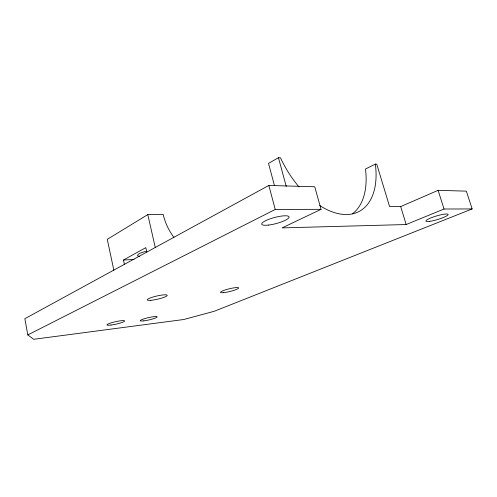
<?xml version="1.0" encoding="UTF-8"?>
<svg xmlns="http://www.w3.org/2000/svg" width="497" height="497" viewBox="0 0 497 497"><rect width="100%" height="100%" fill="white"/><g stroke="black" fill="none" stroke-linecap="round" stroke-linejoin="round"><path stroke-width="0.75" d="M173.944 237.442A45.177 32.255 60.7 0 1 163.426 215.505L163.283 214.474L147.802 214.598L107.265 239.33L113.856 270.244M299.051 186.959A76.42 44.047 61.5 0 1 280.476 157.829L278.438 157.692L268.51 163.438L274.474 185.654M124.436 264.522L123.461 260.043L145.814 247.636L146.808 252.085M472.15 208.939L444.038 209.02L406.155 224.532L282.066 227.899L321.062 209.33L314.731 186.773L268.834 185.449L24.85 318.701L27.826 334.91L33.672 339.308L183.735 319.509L214.3 311.265L472.15 208.939L466.335 191.146L438.106 190.332L400.688 206.578L389.592 206.566L376.751 164.178L375.353 164.085L365.488 169.017A75.426 44.276 61.4 0 1 352.454 213.791M27.826 334.91L275.232 209.448L321.062 209.33M123.461 260.043L134.053 259.428M438.106 190.332L444.038 209.02M400.688 206.578L406.155 224.532M278.438 157.692L286.26 186.481M268.834 185.449L275.232 209.448M147.802 214.598L155.325 247.73M375.353 164.085A76.42 44.047 61.5 0 1 319.751 205.534M139.464 256.309A10.095 2.224 -12.6 0 1 137.526 255.638L138.209 254.321A10.095 2.224 -12.6 0 1 146.174 251.252M223.513 292.665A9.344 1.385 -13.8 0 0 238.467 288.303A9.344 1.385 -13.8 0 0 226.762 289.471A9.344 1.385 -13.8 0 0 223.513 292.665M150.852 300.306A10.232 1.64 -12.9 0 0 167.079 295.684A10.232 1.64 -12.9 0 0 153.815 296.777A10.232 1.64 -12.9 0 0 150.852 300.306M268.355 225.085A14.158 3.144 -14.9 0 0 289.086 217.108A14.158 3.144 -14.9 0 0 268.722 219.363A14.158 3.144 -14.9 0 0 268.355 225.085M429.762 221.327A11.58 1.87 -16.6 0 0 447.952 214.952A11.58 1.87 -16.6 0 0 433.421 216.953A11.58 1.87 -16.6 0 0 429.762 221.327M143.795 320.869A8.685 1.174 -12.9 0 0 157.151 316.999A8.685 1.174 -12.9 0 0 145.217 318.471A8.685 1.174 -12.9 0 0 143.795 320.869M110.968 325.057A9.058 1.255 -12.6 0 0 124.635 321.062A9.058 1.255 -12.6 0 0 111.794 322.652A9.058 1.255 -12.6 0 0 110.968 325.057"/></g></svg>
